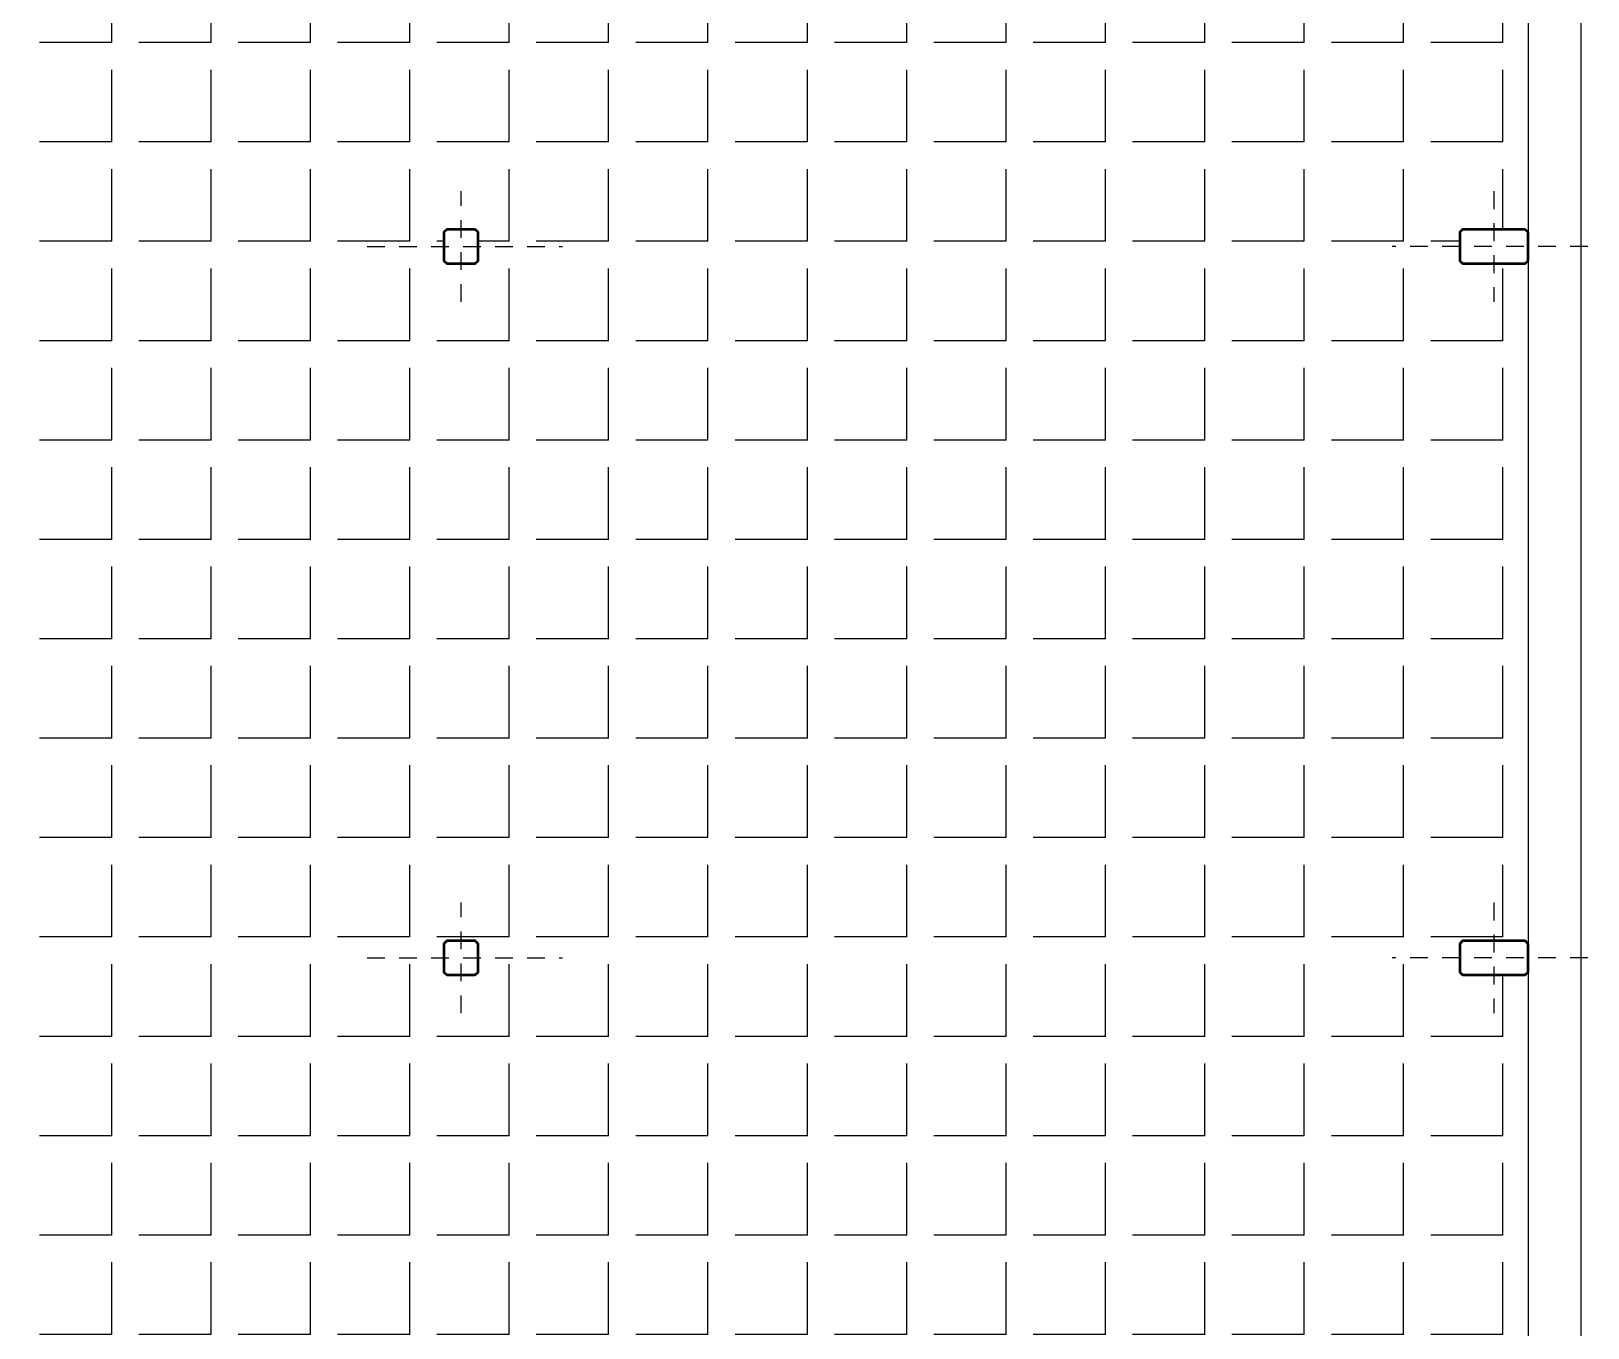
# Model space of a CAD drawing. Header units: millimetres. Extents: x -20 to 118, y -57 to 37.
# Drawn here: x 35.06 to 46, y -9.73 to -0.62 of the extents above; entities that cross this region are included whole.
import ezdxf

# ---------------------------------------------------------------- set-up
doc = ezdxf.new("R2010")
doc.units = ezdxf.units.MM
doc.linetypes.add('ES00-PB-CAJA EDIFICADA$0$HIDDEN2', pattern=[0.1875, 0.125, -0.0625])
doc.layers.get('0').update_dxf_attribs({"linetype": 'CONTINUOUS'})

msp = doc.modelspace()

# ---------------------------------------------------------------- hatches: boundary and pattern name
h = msp.add_hatch()
h.set_pattern_fill('ANGLE', color=256, scale=0.1, angle=90)
h.set_pattern_definition([(90, (0, 0), (-0.6985, 4e-17), [0.508, -0.1905]), (180, (0, 0), (-9e-17, -0.6985), [0.508, -0.1905])])
h.paths.add_polyline_path([(45.5793, -2.2517), (45.0993, -2.2517), (45.0993, -2.0117), (45.5793, -2.0117), (45.5793, 2.7483), (45.0993, 2.7483), (45.0993, 2.9883), (45.5793, 2.9883), (45.5793, 7.7483), (45.0993, 7.7483), (45.0993, 7.9883), (45.3393, 7.9883), (45.3393, 8.3583), (38.0862, 8.3583), (38.0862, 8.3182, -0.4142042), (38.5292, 7.8613), (38.7742, 7.8613), (38.7935, 7.8683), (38.5293, 7.8683, -1), (37.6293, 7.8683), (37.4191, 7.8683), (37.2983, 7.8613), (37.6293, 7.8613, -0.4187394), (38.0793, 8.3183), (30.2093, 8.3583), (30.2093, 2.8683), (30.5793, 2.8683), (30.5793, 2.9683), (30.5793, 7.5435), (30.3831, 7.8683), (30.6018, 8.2303), (30.8233, 8.2302, 1.0001271), (30.8153, 8.2302, 0.9998729), (30.8233, 8.2302), (30.6018, 8.2303), (30.3831, 7.8683), (30.5793, 7.5435), (30.5793, 2.9883), (31.0593, 2.9883), (31.0593, 2.7483), (30.5793, 2.7483), (30.5793, -2.0117), (31.0593, -2.0117), (31.0593, -2.2517), (30.5793, -2.2517), (30.5793, -7.0117), (31.0593, -7.0117), (31.0593, -7.2517), (30.5793, -7.2517), (30.5793, -12.0117), (31.0593, -12.0117), (31.0593, -12.2517), (30.5793, -12.2517), (30.5793, -17.0117), (31.0593, -17.0117), (31.0593, -17.2517), (30.5793, -17.2517), (30.5793, -22.0117), (31.0593, -22.0117), (31.0593, -22.2517), (37.9593, -22.2517), (37.9593, -22.0117), (38.1993, -22.0117), (38.1993, -22.2517), (45.0993, -22.2517), (45.0993, -22.0117), (45.5793, -22.0117), (45.5793, -17.2517), (45.0993, -17.2517), (45.0993, -17.0117), (45.5793, -17.0117), (45.5793, -12.2517), (45.0993, -12.2517), (45.0993, -12.0117), (45.5793, -12.0117), (45.5793, -7.2517), (45.0993, -7.2517), (45.0993, -7.0117), (45.5793, -7.0117)])
h.paths.add_polyline_path([(37.9593, -2.0117), (38.1993, -2.0117), (38.1993, -2.2517), (37.9593, -2.2517)], flags=16)
h.paths.add_polyline_path([(37.9593, -7.0117), (38.1993, -7.0117), (38.1993, -7.2517), (37.9593, -7.2517)], flags=16)
h.paths.add_polyline_path([(37.9593, 2.7483), (37.9593, 2.9883), (38.1993, 2.9883), (38.1993, 2.7483)], flags=16)
h.paths.add_polyline_path([(38.1993, -12.0117), (38.1993, -12.2517), (37.9593, -12.2517), (37.9593, -12.0117)], flags=16)
h.paths.add_polyline_path([(31.2366, 7.8662, -3.7125937), (31.2366, 7.8703), (31.0281, 8.2301), (31.2383, 7.8683)], flags=16)
h.paths.add_polyline_path([(30.5793, 7.7483), (30.5793, 7.9883), (31.0593, 7.9883), (31.0593, 7.7483)], flags=16)
h.paths.add_polyline_path([(38.1993, -17.0117), (38.1993, -17.2517), (37.9593, -17.2517), (37.9593, -17.0117)], flags=16)

# ---------------------------------------------------------------- linework, layer by layer
for p, q in [((45.9493, 8.3583), (45.9493, -37.6217)), ((45.5793, 7.9883), (45.5793, -37.0117))]:
    msp.add_line(p, q)
at = {"linetype": 'ES00-PB-CAJA EDIFICADA$0$HIDDEN2'}
for p, q in [((38.0793, -2.5205), (38.0793, -1.743)), ((45.3393, -1.743), (45.3393, -2.5205)), ((37.4191, -2.1317), (38.7935, -2.1317)), ((45.9994, -2.1317), (44.6251, -2.1317)), ((38.0793, -7.5205), (38.0793, -6.743)), ((45.3393, -6.743), (45.3393, -7.5205)), ((37.4191, -7.1317), (38.7935, -7.1317)), ((45.9994, -7.1317), (44.6251, -7.1317))]:
    msp.add_line(p, q, dxfattribs=at)
at = {"color": 3}
msp.add_lwpolyline([(30.2093, 8.3583), (45.9493, 8.3583), (45.9493, -37.6217), (30.2093, -37.6217)], close=True, dxfattribs=at)
at = {"lineweight": 50}
for points in [[(37.9793, -2.2517), (38.1793, -2.2517), (38.1993, -2.2317), (38.1993, -2.0317), (38.1793, -2.0117), (37.9793, -2.0117), (37.9593, -2.0317), (37.9593, -2.2317)], [(45.5593, -2.0117), (45.1193, -2.0117), (45.0993, -2.0317), (45.0993, -2.2317), (45.1193, -2.2517), (45.5593, -2.2517), (45.5793, -2.2317), (45.5793, -2.0317)], [(37.9793, -7.2517), (38.1793, -7.2517), (38.1993, -7.2317), (38.1993, -7.0317), (38.1793, -7.0117), (37.9793, -7.0117), (37.9593, -7.0317), (37.9593, -7.2317)], [(45.5593, -7.0117), (45.1193, -7.0117), (45.0993, -7.0317), (45.0993, -7.2317), (45.1193, -7.2517), (45.5593, -7.2517), (45.5793, -7.2317), (45.5793, -7.0317)]]:
    msp.add_lwpolyline(points, close=True, dxfattribs=at)

doc.saveas('drawing.dxf')
